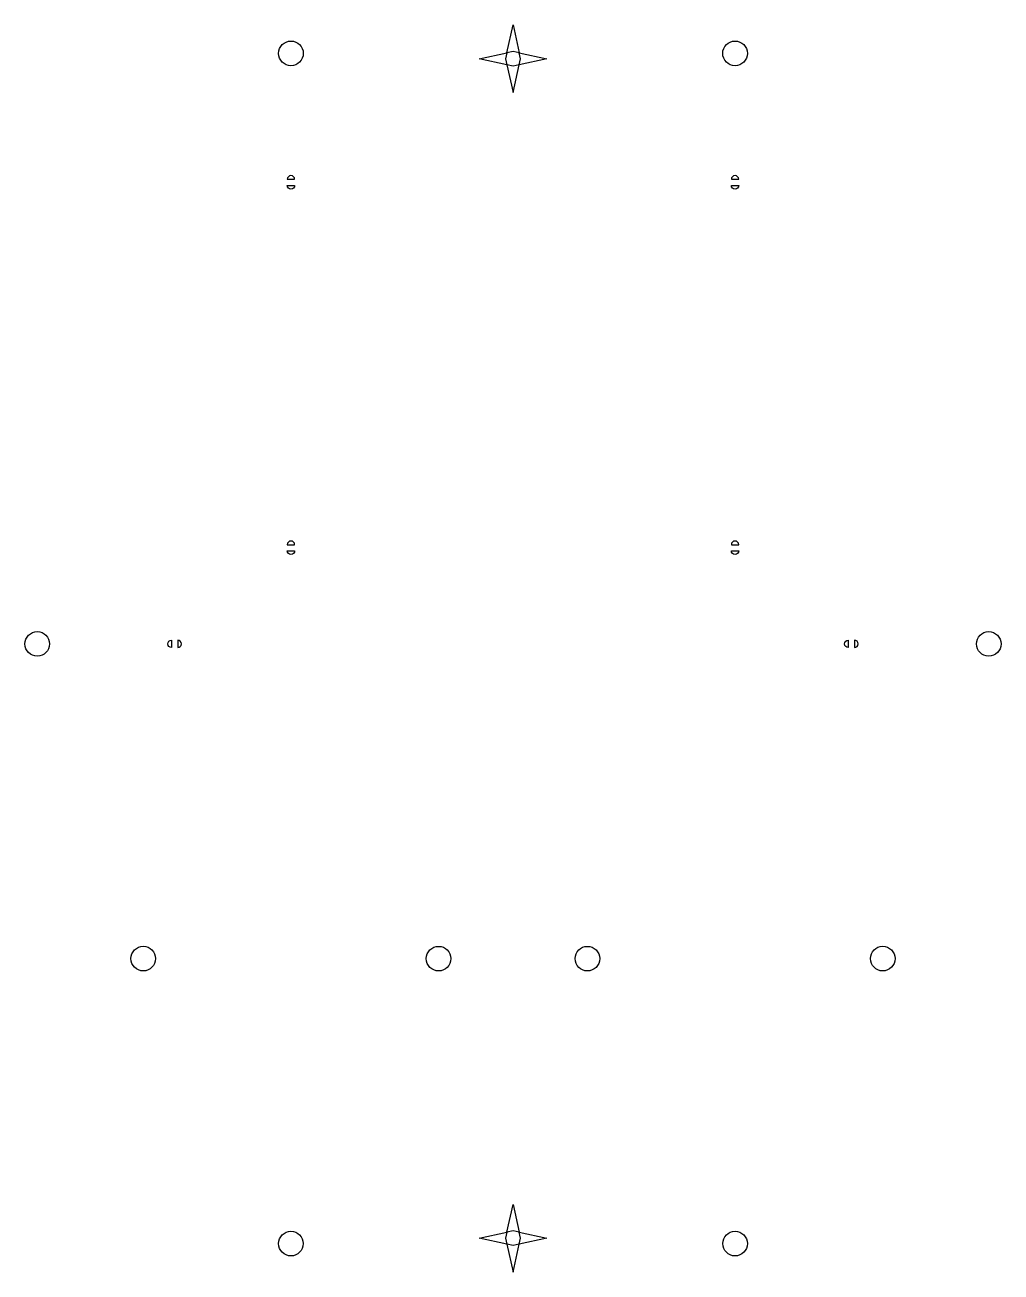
# Model space of a CAD drawing. Header units: inches. Extents: x -19.8 to 19.8, y -21.6 to 29.
import ezdxf

# ---------------------------------------------------------------- set-up
doc = ezdxf.new("R2010")
doc.units = ezdxf.units.IN
doc.header["$MEASUREMENT"] = 0

msp = doc.modelspace()

# ---------------------------------------------------------------- linework, layer by layer
for points in [[(0, 29.046), (0.246, 27.917), (0, 27.971), (-0.246, 27.917)], [(-0.3, 27.671), (-0.246, 27.425), (-1.375, 27.671), (-0.246, 27.917)], [(1.375, 27.671), (0.246, 27.425), (0.3, 27.671), (0.246, 27.917)], [(0.246, 27.425), (0, 27.371), (-0.246, 27.425), (0, 26.296)], [(0, -18.875), (0.246, -20.004), (0, -19.95), (-0.246, -20.004)], [(-0.3, -20.25), (-0.246, -20.496), (-1.375, -20.25), (-0.246, -20.004)], [(1.375, -20.25), (0.246, -20.496), (0.3, -20.25), (0.246, -20.004)], [(0.246, -20.496), (0, -20.55), (-0.246, -20.496), (0, -21.625)]]:
    msp.add_lwpolyline(points, close=True)
for points in [[(-9.172, 22.773), (-8.872, 22.773, 1)], [(8.872, 22.773), (9.172, 22.773, 1)], [(-9.172, 22.523), (-8.872, 22.523, -1)], [(8.872, 22.523), (9.172, 22.523, -1)], [(-9.172, 7.927), (-8.872, 7.927, 1)], [(-9.172, 7.677), (-8.872, 7.677, -1)], [(8.872, 7.927), (9.172, 7.927, 1)], [(8.872, 7.677), (9.172, 7.677, -1)], [(-13.875, 4.046), (-13.875, 3.747, -1)], [(-13.625, 4.047), (-13.625, 3.746, 1)], [(13.625, 4.047), (13.625, 3.747, -1)], [(13.875, 4.047), (13.875, 3.747, 1)]]:
    msp.add_lwpolyline(points, format="xyb", close=True)
for centre in [(-9.022, 27.891), (9.022, 27.891), (-19.331, 3.897), (19.331, 3.897), (-15.025, -8.89), (-3.023, -8.891), (3.023, -8.891), (15.025, -8.89), (-9.025, -20.47), (9.025, -20.47)]:
    msp.add_circle(centre, 0.5)

doc.saveas('drawing.dxf')
